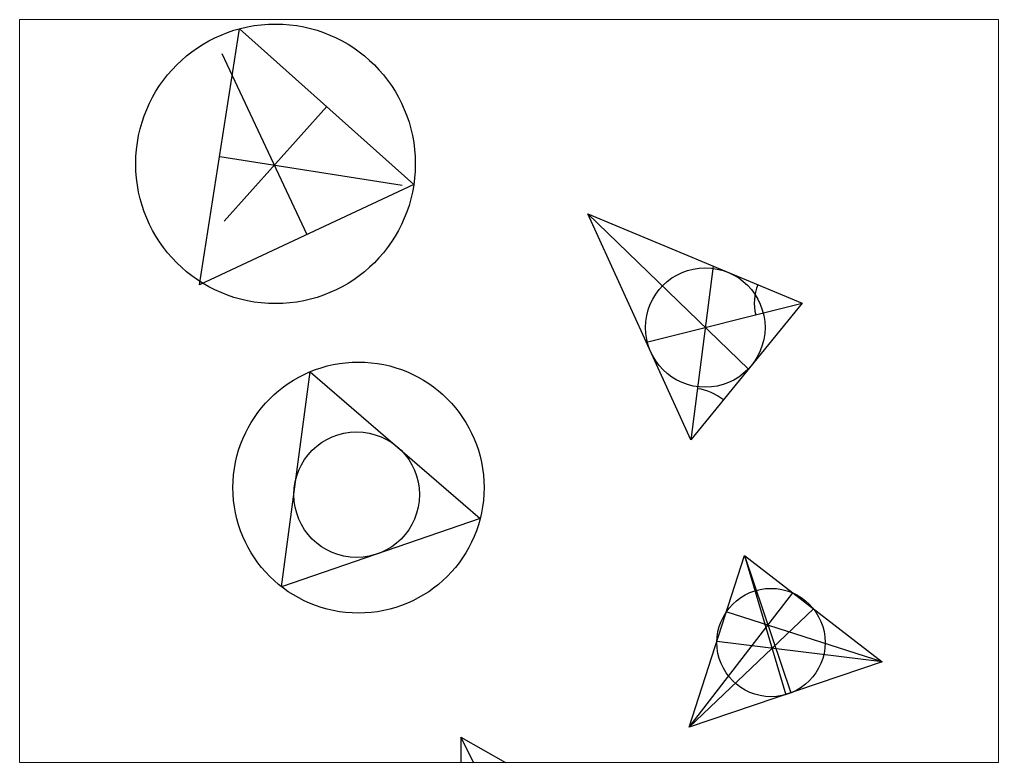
# Paper-space layout 'Layout1' of a CAD drawing. Header units: millimetres. Extents: x 26 to 231, y 20 to 176.
# The model-space entities are those that its viewports show. They can reach past a viewport. Long polylines and large blocks are cut down to what shows.
import ezdxf

# ---------------------------------------------------------------- set-up
doc = ezdxf.new("R2010")
doc.units = ezdxf.units.MM

msp = doc.modelspace()

# ---------------------------------------------------------------- linework, layer by layer
for p, q in [((920.4, 197.7), (1024.1, 861.9)), ((1024.1, 861.9), (1475.6, 458.3)), ((977.7, 797.3), (1198, 328)), ((984.3, 363), (1249.9, 660.1)), ((1445.8, 455.8), (972.3, 529.8)), ((1475.6, 458.3), (920.4, 197.7)), ((1927, 381.6), (2482.4, 150.6)), ((2194, -203.8), (1927, 381.6)), ((1927, 381.6), (2343, -20.7)), ((2251.8, 246.5), (2194, -203.8)), ((2078.7, 48.9), (2482.4, 150.6)), ((2482.4, 150.6), (2194, -203.8)), ((1132.6, -584.6), (1206.7, -27.3)), ((1206.7, -27.3), (1647.7, -407.4)), ((1647.7, -407.4), (1132.6, -584.6)), ((2189.6, -949), (2332.8, -503.7)), ((2332.8, -503.7), (2690.1, -779.7)), ((2332.8, -503.7), (2453.3, -859.8)), ((2332.8, -503.7), (2439.9, -864.4)), ((2189.6, -949), (2458.5, -600.8)), ((2189.6, -949), (2511.4, -641.7)), ((2690.1, -779.7), (2285.8, -649.7)), ((2690.1, -779.7), (2261.2, -726.4)), ((2690.1, -779.7), (2189.6, -949)), ((1597.3, -974.4), (2079.9, -1248)), ((1736.5, -1248), (1597.3, -974.4)), ((1597.3, -974.4), (1736.5, -1248)), ((1597.3, -974.4), (1597.3, -1248))]:
    msp.add_line(p, q)
for centre, radius in [((1117.1, 511.6), 362.4), ((2231.3, 87.3), 154.8), ((1332.2, -327.6), 325.4), ((1327.4, -345.9), 162.7), ((2401.6, -729.2), 140.4)]:
    msp.add_circle(centre, radius)
for centre, radius, start, end in [((2237.6, 81.3), 146.7, 315.9695, 315.9695), ((2482.4, 150.6), 124.2, 157.4165, 194.1396), ((2194, -203.8), 133.5, 50.8627, 82.6926)]:
    msp.add_arc(centre, radius, start, end)

psp = doc.layouts.get("Layout1")

# ---------------------------------------------------------------- viewports
at = {"layer": '0', "view_target_point": (2118.84, 45.04)}
psp.add_viewport(center=(128.5, 97.5), size=(205.6, 156), view_center_point=(-396.45, -122.3), view_height=1925.5144, dxfattribs=at)

doc.saveas('drawing.dxf')
